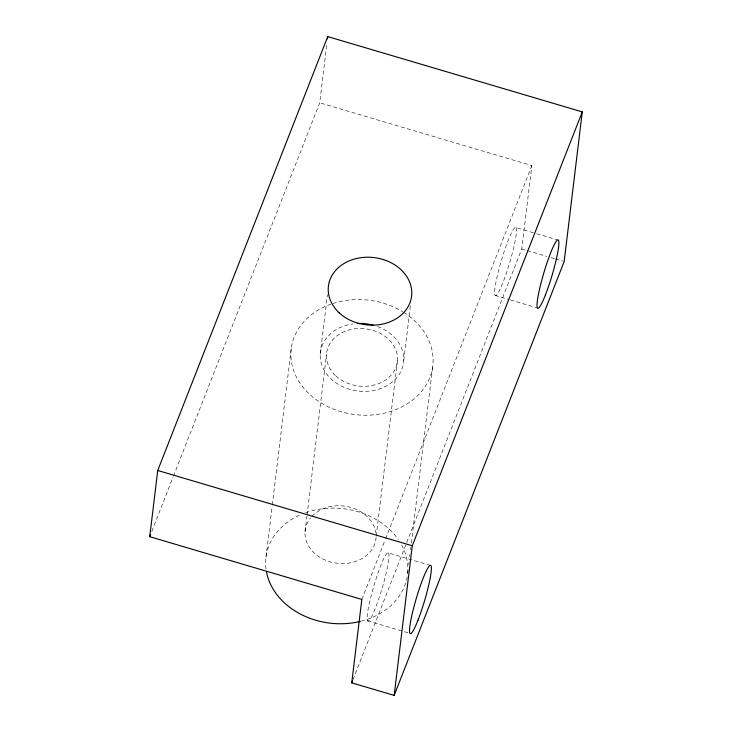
<?xml version="1.0" encoding="UTF-8"?>
<svg xmlns="http://www.w3.org/2000/svg" width="732" height="732" viewBox="0 0 732 732"><rect width="100%" height="100%" fill="white"/><g stroke="black" fill="none" stroke-linecap="round" stroke-linejoin="round"><path stroke-width="0.55" stroke-dasharray="3.66 2.75" d="M173.475 476.065L319.728 102.809L326.93 43.334M266.009 557.107L272.176 506.105M272.313 504.97L291.235 348.569M320.241 354.251L327.442 294.776M305.015 531.972L306.928 516.17M307.065 515.035L326.463 354.718M376.211 536.199L397.522 360.08M403.744 360.547L410.396 305.555M407.651 573.623L408.063 570.228M408.749 564.555L409.023 562.295M409.71 556.622L409.984 554.362M410.533 549.823L410.808 547.554M411.357 543.025L432.749 366.22M406.745 542.476L521.742 248.981L531.844 165.56L319.728 102.809M151.808 531.368L173.063 477.127M361.837 599.435L385.169 539.887M385.59 538.825L531.844 165.56M352.989 679.662L406.324 543.547M516.005 227.597A35.648 4.291 -73.5 0 1 503.021 282.36A35.648 4.291 -73.5 0 1 497.604 274.564A35.648 4.291 -73.5 0 1 516.005 227.597L535.586 233.389M536.675 233.709L557.336 239.822M521.742 248.981L526.098 250.262M527.186 250.582L546.767 256.383M551.114 257.664L554.38 258.634M555.469 258.954L563.082 261.205M495.079 295.417L509.216 299.598M510.305 299.919L537.498 307.962M388.5 552.999A35.648 4.291 -73.5 0 1 375.516 607.761A35.648 4.291 -73.5 0 1 370.099 599.966A35.648 4.291 -73.5 0 1 388.5 552.999L430.928 565.552M367.574 620.818L409.993 633.372M403.643 312.317A71.306 57.608 6.9 0 1 412.089 400.477A71.306 57.608 6.9 0 1 304.018 388.436A71.306 57.608 6.9 0 1 330.8 304.192M332.886 303.487A71.306 57.608 6.9 0 1 402.701 311.731M407.193 576.871A71.306 57.608 6.9 0 1 361.571 621.093M266.018 568.984A71.306 57.608 6.9 0 1 301.447 514.331M305.564 512.729A71.306 57.608 6.9 0 1 398.263 539.484M401.658 545.001A71.306 57.608 6.9 0 1 407.632 573.696M377.556 326.554A41.889 33.846 6.9 0 1 393.825 380.704A41.889 33.846 6.9 0 1 326.225 373.448A41.889 33.846 6.9 0 1 352.87 323.901M376.074 537.334A35.648 28.804 6.9 0 1 329.922 561.773A35.648 28.804 6.9 0 1 310.514 517.936M311.814 516.435A35.648 28.804 6.9 0 1 349.722 507.139A35.648 28.804 6.9 0 1 375.9 533.006M335.823 375.864A35.648 28.804 6.9 0 0 395.93 367.437A35.648 28.804 6.9 0 0 354.224 328.897A35.648 28.804 6.9 0 0 335.823 375.864"/><path stroke-width="1.1" d="M149.731 536.684L157.737 470.475L327.744 36.6L582.269 111.904L564.171 261.525L394.164 695.4L351.744 682.846L361.837 599.435L149.731 536.684L150.563 534.552M327.469 38.842L327.744 36.6M394.164 695.4L412.272 545.779L582.269 111.904M351.744 682.846L352.577 680.723M157.737 470.475L412.272 545.779M360.483 621.367A71.306 57.608 6.9 0 1 266.54 572.204M357.17 323.489A41.889 33.846 6.9 0 1 373.439 325.237M339.255 312.884A41.889 33.846 6.9 0 0 409.883 302.984A41.889 33.846 6.9 0 0 360.876 257.691A41.889 33.846 6.9 0 0 339.255 312.884M417.935 620.315A35.648 4.291 -73.5 0 0 430.928 565.552A35.648 4.291 -73.5 0 0 412.519 612.519A35.648 4.291 -73.5 0 0 417.935 620.315M545.441 294.905A35.648 4.291 -73.5 0 0 558.424 240.142A35.648 4.291 -73.5 0 0 540.024 287.109A35.648 4.291 -73.5 0 0 545.441 294.905"/></g></svg>
